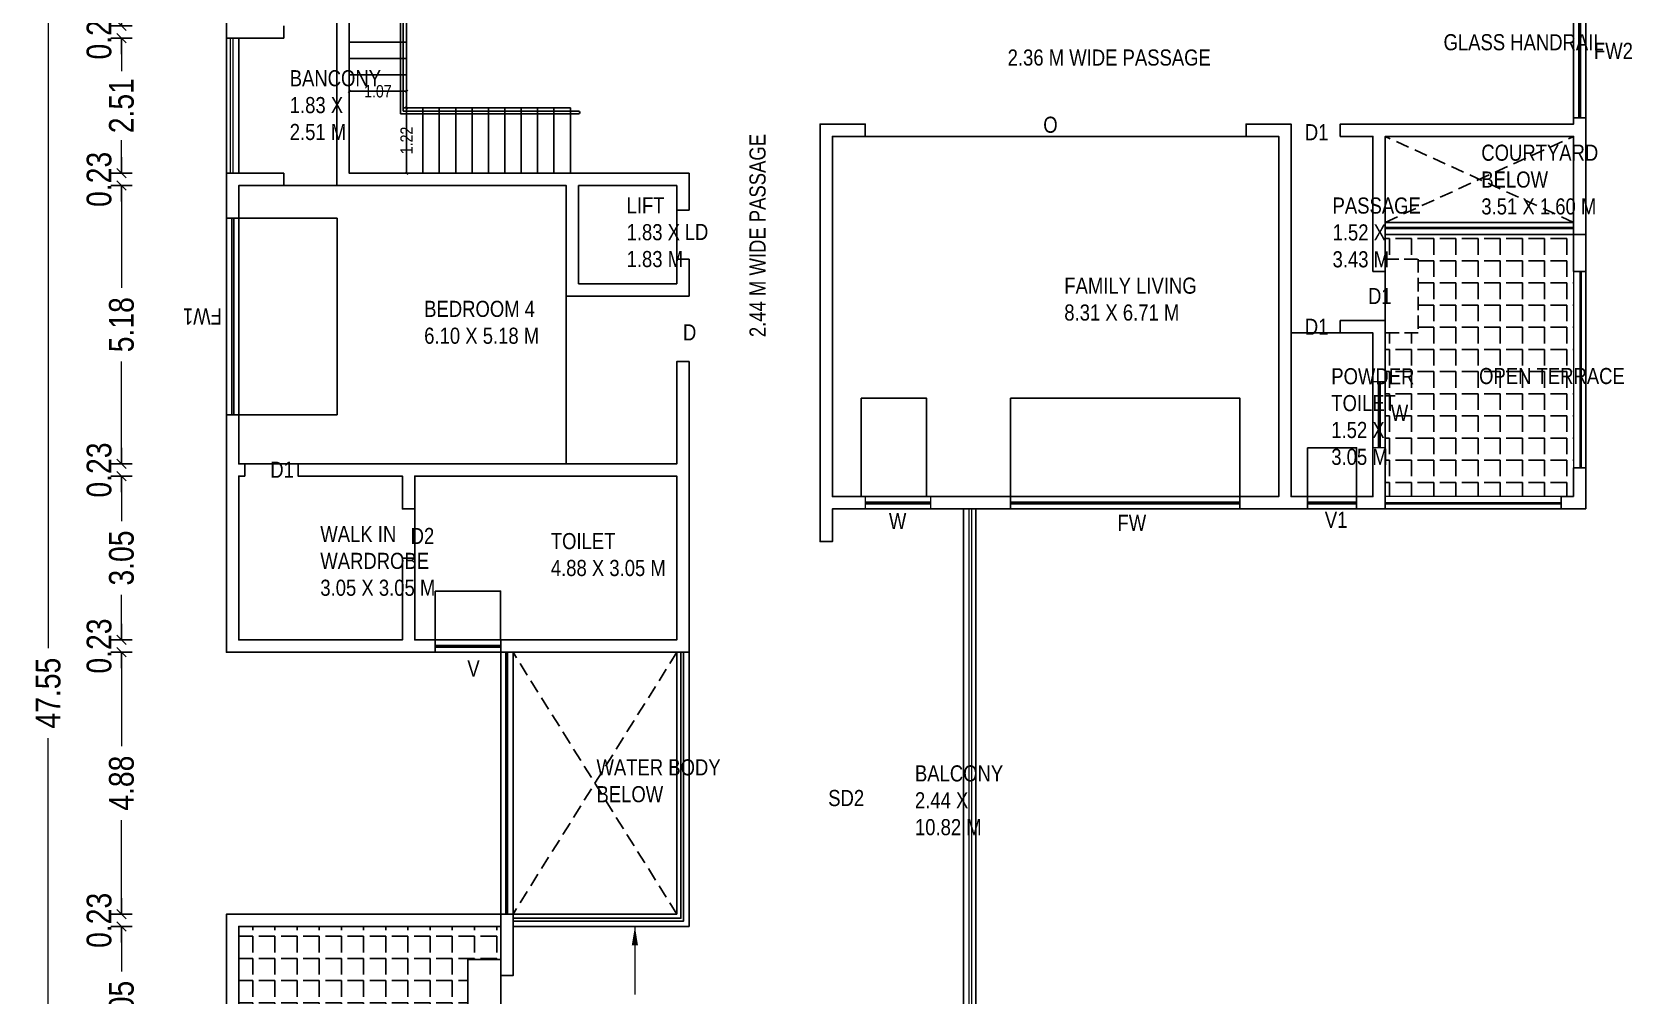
# Model space of a CAD drawing. Header units: metres. Extents: x 1185 to 1291, y 1063 to 1193.
# Drawn here: x 1237.58 to 1267.35, y 1085.32 to 1103.25 of the extents above; entities that cross this region are included whole.
import ezdxf

# ---------------------------------------------------------------- set-up
doc = ezdxf.new("R2010")
doc.units = ezdxf.units.M
doc.header["$MEASUREMENT"] = 0
for name, pattern in [('DASH', [0.35, 0.25, -0.1]), ('DASHED', [0.75, 0.5, -0.25]), ('HIDDEN', [0.375, 0.25, -0.125])]:
    doc.linetypes.add(name, pattern=pattern)
for name, color, linetype, lineweight in [('041 Window Elevation', 154, 'Continuous', 13), ('042 Elevation 2', 154, 'Continuous', 9), ('042 Window Glass', 8, 'Continuous', 25), ('081 Elevation 3', 150, 'Continuous', 20), ('11 Hatch 1', 251, 'Continuous', 0), ('111 Hatch 1', 8, 'Continuous', 5)]:
    doc.layers.add(name, color=color, linetype=linetype, lineweight=lineweight)
for name, color, linetype in [('BLK_1_FLR_1_BLT_UP_AREA', 2, 'Continuous'), ('BLK_1_FLR_1_BLT_UP_AREA_DEDUCT', 2, 'Continuous'), ('BLK_1_FLR_1_CARPET_AREA', 2, 'Continuous'), ('BLK_1_FLR_1_LIFT', 30, 'Continuous'), ('BLK_1_FLR_1_REGULAR_ROOM_1', 1, 'Continuous'), ('BLK_1_FLR_1_REGULAR_ROOM_4', 1, 'Continuous'), ('BLK_1_FLR_1_ROOF_AREA', 54, 'Continuous'), ('BLK_1_FLR_1_ROOM_1_LIGHT_VENTILATION_1', 1, 'Continuous'), ('BLK_1_FLR_1_ROOM_4_LIGHT_VENTILATION_1', 1, 'Continuous'), ('BLK_1_FLR_1_WC_BATH', 223, 'Continuous'), ('TOILET_VENTILATION', 6, 'Continuous')]:
    doc.layers.add(name, color=color, linetype=linetype)
doc.styles.add('Arial', font='swissc.ttf')
doc.styles.get("Standard").update_dxf_attribs({"font": 'swisscb.ttf'})
doc.dimstyles.new('FLOOR DIM BUILDING DIM', dxfattribs={"dimtxt": 0.23, "dimasz": 0.025, "dimexe": 0.075, "dimexo": 0.3, "dimgap": 0.09, "dimtad": 0, "dimzin": 3, "dimdsep": 46, "dimtxsty": 'Arial', "dimblk": 'JM1', "dimcen": -0.09, "dimse1": 1, "dimse2": 1, "dimclrd": 5, "dimclre": 250, "dimclrt": 3, "dimazin": 0, "dimtfac": 0.65, "dimtix": 1, "dimtofl": 0, "dimtmove": 0, "dimatfit": 2, "dimfxl": 0, "dimfrac": 1, "dimtolj": 1, "dimlwd": 18, "dimlwe": -1, "dimarcsym": 0})

# ---------------------------------------------------------------- blocks, each defined once
blk = doc.blocks.new('JM1')
at = {"color": 2}
for p, q in [((0, 2), (0, -2)), ((-0.884, -0.884), (0.884, 0.884)), ((-3, 0), (0, 0))]:
    blk.add_line(p, q, dxfattribs=at)
blk = doc.blocks.new('*D178')
at = {"color": 5, "lineweight": 18}
for p, q in [((1239.242, 1086.499), (1239.242, 1085.76)), ((1239.242, 1083.651), (1239.242, 1084.39))]:
    blk.add_line(p, q, dxfattribs=at)
at = {"layer": 'DEFPOINTS', "color": 0, "lineweight": -3}
for p in [(1239.242, 1086.599), (1241.422, 1086.599), (1241.422, 1083.551)]:
    blk.add_point(p, dxfattribs=at)
at = {"color": 5, "lineweight": 18, "xscale": 0.1, "yscale": 0.1, "zscale": 0.1}
for p, rotation in [((1239.242, 1086.599), 90), ((1239.242, 1083.551), 270)]:
    blk.add_blockref('JM1', p, dxfattribs=dict(at, rotation=rotation))
at = {"color": 3, "lineweight": -3, "insert": (1239.242, 1085.075), "char_height": 0.46, "attachment_point": 5, "rotation": 90, "style": 'Arial'}
blk.add_mtext('\\A1;3.05', dxfattribs=at)
blk = doc.blocks.new('*D179')
at = {"color": 5, "lineweight": 18}
for p, q in [((1239.242, 1086.927), (1239.242, 1087.027)), ((1239.242, 1086.499), (1239.242, 1086.399))]:
    blk.add_line(p, q, dxfattribs=at)
at = {"layer": 'DEFPOINTS', "color": 0, "lineweight": -3}
for p in [(1239.242, 1086.827), (1241.193, 1086.827), (1241.422, 1086.599)]:
    blk.add_point(p, dxfattribs=at)
at = {"color": 5, "lineweight": 18, "xscale": 0.1, "yscale": 0.1, "zscale": 0.1}
for p, rotation in [((1239.242, 1086.827), 270), ((1239.242, 1086.599), 90)]:
    blk.add_blockref('JM1', p, dxfattribs=dict(at, rotation=rotation))
at = {"color": 3, "lineweight": -3, "insert": (1238.826, 1086.713), "char_height": 0.46, "attachment_point": 5, "rotation": 90, "style": 'Arial'}
blk.add_mtext('\\A1;0.23', dxfattribs=at)
blk = doc.blocks.new('*D180')
at = {"color": 5, "lineweight": 18}
for p, q in [((1239.242, 1091.604), (1239.242, 1089.956)), ((1239.242, 1086.927), (1239.242, 1088.576))]:
    blk.add_line(p, q, dxfattribs=at)
at = {"layer": 'DEFPOINTS', "color": 0, "lineweight": -3}
for p in [(1239.242, 1091.704), (1241.193, 1091.704), (1241.193, 1086.827)]:
    blk.add_point(p, dxfattribs=at)
at = {"color": 5, "lineweight": 18, "xscale": 0.1, "yscale": 0.1, "zscale": 0.1}
for p, rotation in [((1239.242, 1091.704), 90), ((1239.242, 1086.827), 270)]:
    blk.add_blockref('JM1', p, dxfattribs=dict(at, rotation=rotation))
at = {"color": 3, "lineweight": -3, "insert": (1239.242, 1089.266), "char_height": 0.46, "attachment_point": 5, "rotation": 90, "style": 'Arial'}
blk.add_mtext('\\A1;4.88', dxfattribs=at)
blk = doc.blocks.new('*D181')
at = {"color": 5, "lineweight": 18}
for p, q in [((1239.242, 1092.033), (1239.242, 1092.133)), ((1239.242, 1091.604), (1239.242, 1091.504))]:
    blk.add_line(p, q, dxfattribs=at)
at = {"layer": 'DEFPOINTS', "color": 0, "lineweight": -3}
for p in [(1239.242, 1091.933), (1241.422, 1091.933), (1241.193, 1091.704)]:
    blk.add_point(p, dxfattribs=at)
at = {"color": 5, "lineweight": 18, "xscale": 0.1, "yscale": 0.1, "zscale": 0.1}
for p, rotation in [((1239.242, 1091.933), 270), ((1239.242, 1091.704), 90)]:
    blk.add_blockref('JM1', p, dxfattribs=dict(at, rotation=rotation))
at = {"color": 3, "lineweight": -3, "insert": (1238.826, 1091.819), "char_height": 0.46, "attachment_point": 5, "rotation": 90, "style": 'Arial'}
blk.add_mtext('\\A1;0.23', dxfattribs=at)
blk = doc.blocks.new('*D182')
at = {"color": 5, "lineweight": 18}
for p, q in [((1239.242, 1094.881), (1239.242, 1094.142)), ((1239.242, 1092.033), (1239.242, 1092.772))]:
    blk.add_line(p, q, dxfattribs=at)
at = {"layer": 'DEFPOINTS', "color": 0, "lineweight": -3}
for p in [(1239.242, 1094.981), (1241.422, 1094.981), (1241.422, 1091.933)]:
    blk.add_point(p, dxfattribs=at)
at = {"color": 5, "lineweight": 18, "xscale": 0.1, "yscale": 0.1, "zscale": 0.1}
for p, rotation in [((1239.242, 1094.981), 90), ((1239.242, 1091.933), 270)]:
    blk.add_blockref('JM1', p, dxfattribs=dict(at, rotation=rotation))
at = {"color": 3, "lineweight": -3, "insert": (1239.242, 1093.457), "char_height": 0.46, "attachment_point": 5, "rotation": 90, "style": 'Arial'}
blk.add_mtext('\\A1;3.05', dxfattribs=at)
blk = doc.blocks.new('*D183')
at = {"color": 5, "lineweight": 18}
for p, q in [((1239.242, 1095.309), (1239.242, 1095.409)), ((1239.242, 1094.881), (1239.242, 1094.781))]:
    blk.add_line(p, q, dxfattribs=at)
at = {"layer": 'DEFPOINTS', "color": 0, "lineweight": -3}
for p in [(1239.242, 1095.209), (1241.422, 1095.209), (1241.422, 1094.981)]:
    blk.add_point(p, dxfattribs=at)
at = {"color": 5, "lineweight": 18, "xscale": 0.1, "yscale": 0.1, "zscale": 0.1}
for p, rotation in [((1239.242, 1095.209), 270), ((1239.242, 1094.981), 90)]:
    blk.add_blockref('JM1', p, dxfattribs=dict(at, rotation=rotation))
at = {"color": 3, "lineweight": -3, "insert": (1238.826, 1095.095), "char_height": 0.46, "attachment_point": 5, "rotation": 90, "style": 'Arial'}
blk.add_mtext('\\A1;0.23', dxfattribs=at)
blk = doc.blocks.new('*D184')
at = {"color": 5, "lineweight": 18}
for p, q in [((1239.242, 1100.291), (1239.242, 1098.487)), ((1239.242, 1095.309), (1239.242, 1097.114))]:
    blk.add_line(p, q, dxfattribs=at)
at = {"layer": 'DEFPOINTS', "color": 0, "lineweight": -3}
for p in [(1239.242, 1100.391), (1241.422, 1100.391), (1241.422, 1095.209)]:
    blk.add_point(p, dxfattribs=at)
at = {"color": 5, "lineweight": 18, "xscale": 0.1, "yscale": 0.1, "zscale": 0.1}
for p, rotation in [((1239.242, 1100.391), 90), ((1239.242, 1095.209), 270)]:
    blk.add_blockref('JM1', p, dxfattribs=dict(at, rotation=rotation))
at = {"color": 3, "lineweight": -3, "insert": (1239.242, 1097.8), "char_height": 0.46, "attachment_point": 5, "rotation": 90, "style": 'Arial'}
blk.add_mtext('\\A1;5.18', dxfattribs=at)
blk = doc.blocks.new('*D185')
at = {"color": 5, "lineweight": 18}
for p, q in [((1239.242, 1100.72), (1239.242, 1100.82)), ((1239.242, 1100.291), (1239.242, 1100.191))]:
    blk.add_line(p, q, dxfattribs=at)
at = {"layer": 'DEFPOINTS', "color": 0, "lineweight": -3}
for p in [(1239.242, 1100.62), (1241.193, 1100.62), (1241.422, 1100.391)]:
    blk.add_point(p, dxfattribs=at)
at = {"color": 5, "lineweight": 18, "xscale": 0.1, "yscale": 0.1, "zscale": 0.1}
for p, rotation in [((1239.242, 1100.62), 270), ((1239.242, 1100.391), 90)]:
    blk.add_blockref('JM1', p, dxfattribs=dict(at, rotation=rotation))
at = {"color": 3, "lineweight": -3, "insert": (1238.826, 1100.505), "char_height": 0.46, "attachment_point": 5, "rotation": 90, "style": 'Arial'}
blk.add_mtext('\\A1;0.23', dxfattribs=at)
blk = doc.blocks.new('*D186')
at = {"color": 5, "lineweight": 18}
for p, q in [((1239.242, 1103.034), (1239.242, 1102.52)), ((1239.242, 1100.72), (1239.242, 1101.234))]:
    blk.add_line(p, q, dxfattribs=at)
at = {"layer": 'DEFPOINTS', "color": 0, "lineweight": -3}
for p in [(1239.242, 1103.134), (1241.193, 1103.134), (1241.193, 1100.62)]:
    blk.add_point(p, dxfattribs=at)
at = {"color": 5, "lineweight": 18, "xscale": 0.1, "yscale": 0.1, "zscale": 0.1}
for p, rotation in [((1239.242, 1103.134), 90), ((1239.242, 1100.62), 270)]:
    blk.add_blockref('JM1', p, dxfattribs=dict(at, rotation=rotation))
at = {"color": 3, "lineweight": -3, "insert": (1239.242, 1101.877), "char_height": 0.46, "attachment_point": 5, "rotation": 90, "style": 'Arial'}
blk.add_mtext('\\A1;2.51', dxfattribs=at)
blk = doc.blocks.new('*D187')
at = {"color": 5, "lineweight": 18}
for p, q in [((1239.242, 1103.463), (1239.242, 1103.563)), ((1239.242, 1103.034), (1239.242, 1102.934))]:
    blk.add_line(p, q, dxfattribs=at)
at = {"layer": 'DEFPOINTS', "color": 0, "lineweight": -3}
for p in [(1239.242, 1103.363), (1241.193, 1103.134), (1241.422, 1103.363)]:
    blk.add_point(p, dxfattribs=at)
at = {"color": 5, "lineweight": 18, "xscale": 0.1, "yscale": 0.1, "zscale": 0.1}
for p, rotation in [((1239.242, 1103.363), 270), ((1239.242, 1103.134), 90)]:
    blk.add_blockref('JM1', p, dxfattribs=dict(at, rotation=rotation))
at = {"color": 3, "lineweight": -3, "insert": (1238.826, 1103.249), "char_height": 0.46, "attachment_point": 5, "rotation": 90, "style": 'Arial'}
blk.add_mtext('\\A1;0.23', dxfattribs=at)
blk = doc.blocks.new('*D194')
at = {"color": 5, "lineweight": 18}
for p, q in [((1237.878, 1114.617), (1237.878, 1091.782)), ((1237.878, 1067.268), (1237.878, 1090.102))]:
    blk.add_line(p, q, dxfattribs=at)
at = {"layer": 'DEFPOINTS', "color": 0, "lineweight": -3}
for p in [(1241.193, 1114.717), (1237.878, 1067.168), (1241.193, 1067.168)]:
    blk.add_point(p, dxfattribs=at)
at = {"color": 5, "lineweight": 18, "xscale": 0.1, "yscale": 0.1, "zscale": 0.1}
for p, rotation in [((1237.878, 1114.717), 90), ((1237.878, 1067.168), 270)]:
    blk.add_blockref('JM1', p, dxfattribs=dict(at, rotation=rotation))
at = {"color": 3, "lineweight": -3, "insert": (1237.878, 1090.942), "char_height": 0.46, "attachment_point": 5, "rotation": 90, "style": 'Arial'}
blk.add_mtext('\\A1;47.55', dxfattribs=at)
blk = doc.blocks.new('hggkgk')
at = {"layer": '041 Window Elevation', "ltscale": 5}
for p, q in [((1389.792, 1087.91), (1388.572, 1087.91)), ((1388.572, 1087.91), (1388.572, 1087.681)), ((1389.792, 1087.681), (1389.792, 1087.91)), ((1389.792, 1087.681), (1388.572, 1087.681))]:
    blk.add_line(p, q, dxfattribs=at)
at = {"layer": '042 Window Glass', "ltscale": 5}
for p, q in [((1389.792, 1087.808), (1388.572, 1087.808)), ((1389.792, 1087.776), (1388.572, 1087.776))]:
    blk.add_line(p, q, dxfattribs=at)
blk = doc.blocks.new('*D221')
at = {"color": 5, "linetype": 'Continuous', "lineweight": 18}
for p, q in [((1244.546, 1101.814), (1244.546, 1101.567)), ((1244.546, 1100.645), (1244.546, 1100.891))]:
    blk.add_line(p, q, dxfattribs=at)
at = {"layer": 'DEFPOINTS', "color": 0, "lineweight": -3}
for p in [(1244.546, 1101.839), (1244.546, 1100.62), (1244.546, 1100.62)]:
    blk.add_point(p, dxfattribs=at)
at = {"color": 5, "lineweight": 18, "xscale": 0.025, "yscale": 0.025, "zscale": 0.025}
for p, rotation in [((1244.546, 1101.839), 90), ((1244.546, 1100.62), 270)]:
    blk.add_blockref('JM1', p, dxfattribs=dict(at, rotation=rotation))
at = {"color": 3, "lineweight": -3, "insert": (1244.546, 1101.229), "char_height": 0.23, "attachment_point": 5, "rotation": 90, "style": 'Arial'}
blk.add_mtext('\\A1;1.22', dxfattribs=at)
blk = doc.blocks.new('*D222')
at = {"color": 5, "linetype": 'Continuous', "lineweight": 18}
for p, q in [((1243.504, 1102.144), (1243.674, 1102.144)), ((1244.521, 1102.144), (1244.351, 1102.144))]:
    blk.add_line(p, q, dxfattribs=at)
at = {"layer": 'DEFPOINTS', "color": 0, "lineweight": -3}
for p in [(1243.479, 1102.144), (1243.479, 1102.144), (1244.546, 1102.144)]:
    blk.add_point(p, dxfattribs=at)
at = {"color": 5, "lineweight": 18, "xscale": 0.025, "yscale": 0.025, "zscale": 0.025, "rotation": 180}
blk.add_blockref('JM1', (1243.479, 1102.144), dxfattribs=at)
at = {"color": 5, "lineweight": 18, "xscale": 0.025, "yscale": 0.025, "zscale": 0.025}
blk.add_blockref('JM1', (1244.546, 1102.144), dxfattribs=at)
at = {"color": 3, "lineweight": -3, "insert": (1244.012, 1102.144), "char_height": 0.23, "attachment_point": 5, "style": 'Arial'}
blk.add_mtext('\\A1;1.07', dxfattribs=at)

msp = doc.modelspace()

# ---------------------------------------------------------------- hatches: boundary and pattern name
at = {"layer": '111 Hatch 1', "lineweight": -3}
h = msp.add_hatch(dxfattribs=at)
h.set_pattern_fill('ANGLE', color=256, scale=1.5, angle=180)
h.set_pattern_definition([(180, (-197.8274, 6.69022), (-1e-16, -0.4125), [0.3, -0.1125]), (270, (-197.8274, 6.69022), (0.4125, -1e-16), [0.3, -0.1125])])
h.paths.add_polyline_path([(1266.263, 1098.791), (1266.263, 1099.477), (1262.758, 1099.477), (1262.758, 1099.021), (1263.368, 1099.021), (1263.368, 1097.646), (1262.758, 1097.646), (1262.758, 1094.6), (1266.034, 1094.6), (1266.263, 1094.6), (1266.263, 1095.133)])
h.paths.add_polyline_path([(1263.195, 1096.522), (1265.812, 1096.522), (1265.812, 1097.15), (1263.195, 1097.15)], flags=24)
h = msp.add_hatch(dxfattribs=at)
h.set_pattern_fill('ANGLE', color=256, scale=1.5, angle=180)
h.set_pattern_definition([(180, (117989.0849, 4520.89067), (-1e-16, -0.4125), [0.3, -0.1125]), (270, (117989.0849, 4520.89067), (0.4125, -1e-16), [0.3, -0.1125])])
h.paths.add_polyline_path([(1246.298, 1083.551), (1246.298, 1084.235), (1245.688, 1084.235), (1245.688, 1085.985), (1246.298, 1085.985), (1246.298, 1086.599), (1241.422, 1086.599), (1241.422, 1083.551)])
h.paths.add_polyline_path([(1242.186, 1084.798), (1245.279, 1084.798), (1245.279, 1085.427), (1242.186, 1085.427)], flags=24)

# ---------------------------------------------------------------- linework, layer by layer
at = {"ltscale": 5}
for p, q in [((1243.479, 1100.62), (1243.479, 1105.801)), ((1241.193, 1103.134), (1241.193, 1104.777)), ((1244.432, 1104.696), (1244.432, 1102.144)), ((1244.482, 1104.646), (1244.482, 1102.144)), ((1244.546, 1101.839), (1244.546, 1104.582)), ((1242.26, 1103.134), (1241.193, 1103.134)), ((1242.26, 1103.134), (1242.26, 1103.363)), ((1243.25, 1100.62), (1243.25, 1103.363)), ((1243.479, 1103.058), (1244.546, 1103.058)), ((1243.479, 1102.753), (1244.546, 1102.753)), ((1243.479, 1102.448), (1244.546, 1102.448)), ((1243.479, 1102.144), (1244.546, 1102.144)), ((1244.432, 1102.144), (1244.432, 1101.725)), ((1244.482, 1102.144), (1244.482, 1101.775)), ((1244.432, 1101.725), (1247.746, 1101.725)), ((1244.482, 1101.775), (1247.746, 1101.775)), ((1244.546, 1101.839), (1247.594, 1101.839)), ((1244.546, 1101.839), (1244.546, 1100.62)), ((1244.851, 1101.839), (1244.851, 1100.62)), ((1245.155, 1101.839), (1245.155, 1100.62)), ((1245.46, 1101.839), (1245.46, 1100.62)), ((1245.765, 1101.839), (1245.765, 1100.62)), ((1246.07, 1101.839), (1246.07, 1100.62)), ((1246.375, 1101.839), (1246.375, 1100.62)), ((1246.679, 1101.839), (1246.679, 1100.62)), ((1246.984, 1101.839), (1246.984, 1100.62)), ((1247.289, 1101.839), (1247.289, 1100.62)), ((1247.594, 1101.839), (1247.594, 1100.62)), ((1266.263, 1101.648), (1266.491, 1101.648)), ((1266.263, 1101.534), (1266.263, 1101.648)), ((1266.491, 1101.648), (1266.491, 1098.791)), ((1252.242, 1101.534), (1252.242, 1093.762)), ((1252.242, 1101.534), (1253.08, 1101.534)), ((1252.471, 1101.305), (1252.471, 1094.6)), ((1252.471, 1101.305), (1253.08, 1101.305)), ((1253.08, 1101.305), (1253.08, 1101.534)), ((1260.167, 1101.534), (1261.005, 1101.534)), ((1260.167, 1101.305), (1260.167, 1101.534)), ((1260.167, 1101.305), (1260.776, 1101.305)), ((1260.776, 1094.6), (1260.776, 1101.305)), ((1261.005, 1094.6), (1261.005, 1101.534)), ((1262.758, 1101.534), (1261.919, 1101.534)), ((1261.919, 1101.305), (1261.919, 1101.534)), ((1262.758, 1101.534), (1266.263, 1101.534)), ((1262.758, 1101.305), (1266.263, 1101.305)), ((1262.758, 1101.305), (1262.758, 1098.791)), ((1266.263, 1101.305), (1266.263, 1098.791)), ((1241.193, 1099.781), (1241.193, 1100.62)), ((1241.193, 1100.62), (1242.26, 1100.62)), ((1242.26, 1100.62), (1242.26, 1100.391)), ((1243.25, 1100.62), (1243.25, 1100.391)), ((1243.25, 1100.62), (1243.25, 1100.391)), ((1243.479, 1100.62), (1247.746, 1100.62)), ((1249.804, 1100.62), (1247.746, 1100.62)), ((1249.804, 1100.62), (1249.804, 1099.934)), ((1241.422, 1099.781), (1241.422, 1100.391)), ((1242.26, 1100.391), (1241.422, 1100.391)), ((1243.25, 1100.391), (1247.518, 1100.391)), ((1247.518, 1100.391), (1247.518, 1098.334)), ((1247.746, 1100.391), (1247.746, 1098.562)), ((1249.575, 1100.391), (1247.746, 1100.391)), ((1249.575, 1100.391), (1249.575, 1099.934)), ((1249.575, 1099.934), (1249.804, 1099.934)), ((1249.575, 1099.934), (1249.804, 1099.934)), ((1241.422, 1099.781), (1241.193, 1099.781)), ((1249.575, 1099.019), (1249.575, 1098.562)), ((1249.575, 1099.019), (1249.804, 1099.019)), ((1249.575, 1099.019), (1249.804, 1099.019)), ((1249.804, 1099.019), (1249.804, 1098.334)), ((1266.263, 1098.791), (1266.491, 1098.791)), ((1249.804, 1098.334), (1247.518, 1098.334)), ((1249.575, 1098.562), (1247.746, 1098.562)), ((1262.758, 1097.876), (1261.919, 1097.876)), ((1261.919, 1097.876), (1261.919, 1097.648)), ((1262.758, 1097.876), (1262.758, 1094.371)), ((1262.529, 1097.648), (1261.919, 1097.648)), ((1262.529, 1094.6), (1262.529, 1097.648)), ((1249.575, 1097.114), (1249.575, 1095.209)), ((1249.804, 1097.114), (1249.575, 1097.114)), ((1249.804, 1097.114), (1249.804, 1095.209)), ((1241.193, 1095.209), (1241.193, 1096.124)), ((1241.422, 1096.124), (1241.193, 1096.124)), ((1241.422, 1095.209), (1241.422, 1096.124)), ((1241.193, 1091.704), (1241.193, 1095.209)), ((1241.422, 1095.209), (1241.536, 1095.209)), ((1241.536, 1094.981), (1241.536, 1095.209)), ((1242.527, 1095.209), (1249.575, 1095.209)), ((1242.527, 1094.981), (1242.527, 1095.209)), ((1249.804, 1095.209), (1249.804, 1091.704)), ((1266.263, 1095.133), (1266.491, 1095.133)), ((1266.263, 1095.133), (1266.263, 1094.6)), ((1266.491, 1095.133), (1266.491, 1094.371)), ((1241.422, 1091.933), (1241.422, 1094.981)), ((1241.536, 1094.981), (1241.422, 1094.981)), ((1244.47, 1094.981), (1242.527, 1094.981)), ((1244.47, 1094.371), (1244.47, 1094.981)), ((1244.698, 1094.371), (1244.698, 1094.981)), ((1244.698, 1094.981), (1249.575, 1094.981)), ((1249.575, 1094.981), (1249.575, 1091.933)), ((1253.08, 1094.6), (1252.471, 1094.6)), ((1260.776, 1094.6), (1254.299, 1094.6)), ((1255.785, 1094.6), (1255.785, 1094.371)), ((1260.052, 1094.6), (1260.052, 1094.371)), ((1261.31, 1094.6), (1261.005, 1094.6)), ((1261.31, 1094.6), (1261.31, 1094.371)), ((1262.529, 1094.6), (1262.224, 1094.6)), ((1262.224, 1094.6), (1262.224, 1094.371)), ((1266.034, 1094.6), (1266.034, 1094.371)), ((1266.034, 1094.6), (1266.263, 1094.6)), ((1244.47, 1094.371), (1244.698, 1094.371)), ((1253.08, 1094.371), (1252.471, 1094.371)), ((1252.471, 1094.371), (1252.471, 1093.762)), ((1261.005, 1094.371), (1254.299, 1094.371)), ((1261.31, 1094.371), (1261.005, 1094.371)), ((1262.758, 1094.371), (1262.224, 1094.371)), ((1266.034, 1094.371), (1266.491, 1094.371)), ((1252.471, 1093.762), (1252.242, 1093.762)), ((1244.47, 1091.933), (1244.47, 1093.457)), ((1244.47, 1093.457), (1244.698, 1093.457)), ((1244.698, 1091.933), (1244.698, 1093.457)), ((1244.47, 1091.933), (1241.422, 1091.933)), ((1245.079, 1091.933), (1244.698, 1091.933)), ((1245.079, 1091.933), (1245.079, 1091.704)), ((1249.575, 1091.933), (1246.298, 1091.933)), ((1246.298, 1091.933), (1246.298, 1091.704)), ((1245.079, 1091.704), (1241.193, 1091.704)), ((1249.804, 1091.704), (1246.298, 1091.704)), ((1241.193, 1086.827), (1241.193, 1083.322)), ((1246.527, 1085.685), (1246.298, 1085.685))]:
    msp.add_line(p, q, dxfattribs=at)
for points in [[(1261.919, 1101.305), (1262.529, 1101.305), (1262.529, 1098.791), (1262.758, 1098.791)], [(1246.527, 1086.827), (1246.298, 1086.827), (1246.298, 1086.827), (1241.193, 1086.827)], [(1246.298, 1085.685), (1246.298, 1086.827), (1246.527, 1086.827), (1246.527, 1085.685)], [(1246.298, 1086.599), (1241.422, 1086.599), (1241.422, 1083.551), (1246.298, 1083.551)]]:
    msp.add_lwpolyline(points, dxfattribs=at)
at = {"linetype": 'DASH', "lineweight": -3}
msp.add_lwpolyline([(1262.758, 1099.021), (1263.368, 1099.021), (1263.368, 1097.646), (1262.758, 1097.646)], dxfattribs=at)
at = {"ltscale": 5}
msp.add_arc((1247.746, 1101.75), 0.0254, 270, 90, dxfattribs=at)
at = {"layer": '041 Window Elevation', "ltscale": 5}
for p, q in [((1266.263, 1101.648), (1266.263, 1104.087)), ((1266.491, 1101.648), (1266.491, 1104.087)), ((1260.052, 1094.6), (1255.785, 1094.6)), ((1262.224, 1094.6), (1261.31, 1094.6)), ((1260.052, 1094.371), (1255.785, 1094.371)), ((1262.224, 1094.371), (1261.31, 1094.371)), ((1246.298, 1091.933), (1245.079, 1091.933)), ((1246.298, 1091.704), (1245.079, 1091.704)), ((1246.298, 1086.827), (1246.298, 1091.704)), ((1246.527, 1086.827), (1246.527, 1091.704))]:
    msp.add_line(p, q, dxfattribs=at)
at = {"layer": '042 Elevation 2', "ltscale": 30}
for p, q in [((1241.193, 1100.62), (1241.193, 1103.134)), ((1241.422, 1100.62), (1241.422, 1103.134)), ((1266.263, 1098.791), (1266.263, 1095.133)), ((1266.491, 1098.791), (1266.491, 1095.133)), ((1262.758, 1094.6), (1262.758, 1094.371)), ((1266.034, 1094.6), (1262.758, 1094.6)), ((1266.034, 1094.371), (1262.758, 1094.371))]:
    msp.add_line(p, q, dxfattribs=at)
at = {"layer": '042 Elevation 2', "ltscale": 5}
for p, q in [((1254.909, 1094.371), (1254.909, 1083.551)), ((1255.138, 1094.371), (1255.138, 1083.551))]:
    msp.add_line(p, q, dxfattribs=at)
for points in [[(1241.193, 1096.124), (1241.193, 1099.781)], [(1241.422, 1096.124), (1241.422, 1099.781)]]:
    msp.add_lwpolyline(points, dxfattribs=at)
at = {"layer": '042 Window Glass', "ltscale": 5}
for p, q in [((1266.358, 1101.648), (1266.358, 1104.087)), ((1266.39, 1101.648), (1266.39, 1104.087)), ((1260.052, 1094.498), (1255.785, 1094.498)), ((1260.052, 1094.466), (1255.785, 1094.466)), ((1246.393, 1086.827), (1246.393, 1091.704)), ((1246.425, 1086.827), (1246.425, 1091.704))]:
    msp.add_line(p, q, dxfattribs=at)
at = {"layer": '042 Window Glass', "linetype": 'DASHED', "ltscale": 8}
for p, q in [((1262.224, 1094.498), (1261.31, 1094.498)), ((1262.224, 1094.466), (1261.31, 1094.466)), ((1246.298, 1091.831), (1245.079, 1091.831)), ((1246.298, 1091.799), (1245.079, 1091.799))]:
    msp.add_line(p, q, dxfattribs=at)
at = {"layer": '042 Window Glass', "ltscale": 5}
for points in [[(1241.295, 1096.124), (1241.295, 1099.781)], [(1241.333, 1096.124), (1241.333, 1099.781)], [(1249.702, 1091.704), (1249.702, 1086.7), (1246.527, 1086.7)], [(1249.651, 1091.704), (1249.651, 1086.751), (1246.527, 1086.751)], [(1246.298, 1085.985), (1246.298, 1085.985), (1246.298, 1085.985), (1245.688, 1085.985), (1245.688, 1084.465), (1245.688, 1084.235), (1246.298, 1084.235)]]:
    msp.add_lwpolyline(points, dxfattribs=at)
at = {"layer": '081 Elevation 3', "linetype": 'DASHED', "ltscale": 30}
for p, q in [((1262.758, 1099.705), (1266.263, 1099.705)), ((1262.758, 1099.477), (1266.263, 1099.477))]:
    msp.add_line(p, q, dxfattribs=at)
for points in [[(1249.575, 1091.704), (1249.575, 1086.827), (1246.298, 1086.827)], [(1249.804, 1091.704), (1249.804, 1086.599), (1246.527, 1086.599)]]:
    msp.add_lwpolyline(points, dxfattribs=at)
at = {"layer": '11 Hatch 1', "ltscale": 30}
for p, q in [((1241.269, 1100.62), (1241.269, 1103.134)), ((1241.32, 1100.62), (1241.32, 1103.134)), ((1255.011, 1094.371), (1255.011, 1083.551)), ((1255.061, 1094.371), (1255.061, 1083.551))]:
    msp.add_line(p, q, dxfattribs=at)
at = {"layer": '111 Hatch 1', "linetype": 'HIDDEN', "lineweight": -3}
for p, q in [((1266.263, 1099.705), (1262.758, 1101.305)), ((1262.758, 1099.705), (1266.263, 1101.305)), ((1249.575, 1086.827), (1246.527, 1091.704)), ((1249.575, 1091.704), (1246.527, 1086.827))]:
    msp.add_line(p, q, dxfattribs=at)
at = {"layer": '111 Hatch 1', "ltscale": 30}
for p, q in [((1262.758, 1099.616), (1266.263, 1099.616)), ((1262.758, 1099.591), (1266.263, 1099.591)), ((1266.377, 1098.791), (1266.377, 1095.133)), ((1266.403, 1098.791), (1266.403, 1095.133)), ((1266.034, 1094.486), (1262.758, 1094.486)), ((1266.034, 1094.46), (1262.758, 1094.46))]:
    msp.add_line(p, q, dxfattribs=at)
at = {"layer": 'BLK_1_FLR_1_BLT_UP_AREA', "color": 2, "ltscale": 1.5}
msp.add_lwpolyline([(1266.491, 1067.168), (1266.491, 1076.921), (1261.081, 1076.921), (1261.081, 1083.551), (1255.138, 1083.551), (1255.138, 1094.371), (1262.758, 1094.371), (1262.758, 1099.477), (1266.491, 1099.477), (1266.491, 1114.717), (1261.157, 1114.717), (1261.157, 1112.659), (1249.804, 1112.659), (1249.804, 1114.717), (1241.193, 1114.717), (1241.193, 1091.704), (1246.298, 1091.704), (1246.298, 1078.445), (1241.193, 1078.445), (1241.193, 1067.168)], close=True, dxfattribs=at)
at = {"layer": 'BLK_1_FLR_1_BLT_UP_AREA_DEDUCT', "color": 2, "lineweight": -3}
for points in [[(1266.263, 1099.705), (1262.758, 1099.705), (1262.758, 1101.305), (1266.263, 1101.305)], [(1249.575, 1086.827), (1246.527, 1086.827), (1246.527, 1091.704), (1249.575, 1091.704)]]:
    msp.add_lwpolyline(points, close=True, dxfattribs=at)
at = {"layer": 'BLK_1_FLR_1_CARPET_AREA', "color": 2, "lineweight": -3}
for points in [[(1243.25, 1105.801), (1243.25, 1100.391), (1247.518, 1100.391), (1247.518, 1098.334), (1249.804, 1098.334), (1249.804, 1099.019), (1249.575, 1099.019), (1249.575, 1098.562), (1247.746, 1098.562), (1247.746, 1100.391), (1249.575, 1100.391), (1249.575, 1099.934), (1249.804, 1099.934), (1249.804, 1100.62), (1243.479, 1100.62), (1243.479, 1105.801)], [(1266.263, 1104.201), (1266.263, 1101.534), (1261.919, 1101.534), (1261.919, 1101.305), (1262.529, 1101.305), (1262.529, 1098.791), (1262.758, 1098.791), (1262.758, 1097.876), (1261.919, 1097.876), (1261.919, 1097.648), (1262.529, 1097.648), (1262.529, 1094.6), (1261.005, 1094.6), (1261.005, 1101.534), (1260.167, 1101.534), (1260.167, 1101.305), (1260.776, 1101.305), (1260.776, 1094.6), (1252.471, 1094.6), (1252.471, 1101.305), (1253.08, 1101.305), (1253.08, 1101.534), (1252.242, 1101.534), (1252.242, 1093.762), (1252.471, 1093.762), (1252.471, 1094.371), (1254.909, 1094.371), (1254.909, 1083.551)], [(1246.298, 1084.465), (1246.298, 1085.685), (1246.527, 1085.685), (1246.527, 1086.599), (1249.804, 1086.599), (1249.804, 1097.114), (1249.575, 1097.114), (1249.575, 1095.209), (1242.527, 1095.209), (1242.527, 1094.981), (1244.47, 1094.981), (1244.47, 1094.371), (1244.698, 1094.371), (1244.698, 1094.981), (1249.575, 1094.981), (1249.575, 1091.933), (1244.698, 1091.933), (1244.698, 1093.457), (1244.47, 1093.457), (1244.47, 1091.933), (1241.422, 1091.933), (1241.422, 1094.981), (1241.536, 1094.981), (1241.536, 1095.209), (1241.422, 1095.209), (1241.422, 1100.391), (1242.26, 1100.391), (1242.26, 1100.62), (1241.422, 1100.62), (1241.422, 1103.134), (1242.26, 1103.134), (1242.26, 1103.363)]]:
    msp.add_lwpolyline(points, dxfattribs=at)
at = {"layer": 'BLK_1_FLR_1_LIFT', "lineweight": -3}
msp.add_lwpolyline([(1247.746, 1098.562), (1249.575, 1098.562), (1249.575, 1100.391), (1247.746, 1100.391)], close=True, dxfattribs=at)
at = {"layer": 'BLK_1_FLR_1_REGULAR_ROOM_1', "color": 1, "lineweight": -3}
msp.add_lwpolyline([(1260.776, 1094.6), (1252.471, 1094.6), (1252.471, 1101.305), (1260.776, 1101.305)], close=True, dxfattribs=at)
at = {"layer": 'BLK_1_FLR_1_REGULAR_ROOM_4', "color": 1, "lineweight": -3}
msp.add_lwpolyline([(1247.518, 1095.209), (1241.422, 1095.209), (1241.422, 1100.391), (1247.518, 1100.391)], close=True, dxfattribs=at)
at = {"layer": 'BLK_1_FLR_1_ROOF_AREA', "lineweight": -3}
for points in [[(1266.491, 1094.371), (1262.758, 1094.371), (1262.758, 1099.477), (1266.491, 1099.477)], [(1246.298, 1083.322), (1241.193, 1083.322), (1241.193, 1086.827), (1246.298, 1086.827)]]:
    msp.add_lwpolyline(points, close=True, dxfattribs=at)
at = {"layer": 'BLK_1_FLR_1_ROOM_1_LIGHT_VENTILATION_1', "color": 1, "ltscale": 1.5}
for points in [[(1253.004, 1096.43), (1254.224, 1096.43), (1254.224, 1094.6), (1253.004, 1094.6)], [(1255.785, 1096.43), (1260.052, 1096.43), (1260.052, 1094.6), (1255.785, 1094.6)]]:
    msp.add_lwpolyline(points, close=True, dxfattribs=at)
at = {"layer": 'BLK_1_FLR_1_ROOM_4_LIGHT_VENTILATION_1', "color": 1, "ltscale": 1.5}
msp.add_lwpolyline([(1241.422, 1096.124), (1241.422, 1099.781), (1243.252, 1099.781), (1243.252, 1096.124)], close=True, dxfattribs=at)
at = {"layer": 'BLK_1_FLR_1_WC_BATH', "lineweight": -3}
for points in [[(1262.529, 1094.6), (1261.005, 1094.6), (1261.005, 1097.648), (1262.529, 1097.648)], [(1249.575, 1091.933), (1244.698, 1091.933), (1244.698, 1094.981), (1249.575, 1094.981)]]:
    msp.add_lwpolyline(points, close=True, dxfattribs=at)
at = {"layer": 'TOILET_VENTILATION', "ltscale": 1.5}
for points in [[(1261.31, 1095.51), (1262.224, 1095.51), (1262.224, 1094.6), (1261.31, 1094.6)], [(1245.079, 1092.843), (1246.297, 1092.843), (1246.297, 1091.933), (1245.079, 1091.933)]]:
    msp.add_lwpolyline(points, close=True, dxfattribs=at)

# ---------------------------------------------------------------- block references
at = {"lineweight": -3, "rotation": 90}
msp.add_blockref('hggkgk', (2350.439, -293.058), dxfattribs=at)
at = {"lineweight": -3}
msp.add_blockref('hggkgk', (-135.492, 6.69), dxfattribs=at)

# ---------------------------------------------------------------- texts
at = {"char_height": 0.3, "attachment_point": 1}
for s, insert in [('\\A1;{\\fSwis721 Cn BT|b0|i0|c0|p34;GLASS HANDRAIL}', (1263.842, 1103.208)), ('{\\fSwis721 Cn BT|b0|i0|c0|p34;2.36 M WIDE PASSAGE}', (1255.731, 1102.923)), ('\\A1;{\\fSwis721 Cn BT|b0|i0|c0|p34;FW2}', (1266.641, 1103.047)), ('\\A1;{\\fSwis721 Cn BT|b0|i0|c0|p34;BANCONY\\P1.83 X \\P2.51 M}', (1242.372, 1102.538)), ('\\A1;{\\fSwis721 Cn BT|b0|i0|c0|p34;D1}', (1261.261, 1101.533)), ('\\A1;{\\fSwis721 Cn BT|b0|i0|c0|p34;COURTYARD\\PBELOW\\P3.51 X 1.60 M}', (1264.545, 1101.152)), ('\\A1;{\\fSwis721 Cn BT|b0|i0|c0|p34;LIFT\\P1.83 X \\P1.83 M}', (1248.64, 1100.172)), ('\\A1;{\\fSwis721 Cn BT|b0|i0|c0|p34;\\PPASSAGE \\P1.52 X \\P3.43 M}', (1261.777, 1100.668)), ('\\A1;{\\fSwis721 Cn BT|b0|i0|c0|p34;LD}', (1249.721, 1099.677)), ('\\A1;{\\fSwis721 Cn BT|b0|i0|c0|p34;FAMILY LIVING\\P8.31 X 6.71 M}', (1256.785, 1098.677)), ('\\A1;{\\fSwis721 Cn BT|b0|i0|c0|p34;D1}', (1262.437, 1098.484)), ('\\A1;{\\fSwis721 Cn BT|b0|i0|c0|p34;BEDROOM 4\\P6.10 X 5.18 M}', (1244.874, 1098.245)), ('\\A1;{\\fSwis721 Cn BT|b0|i0|c0|p34;D}', (1249.689, 1097.807)), ('\\A1;{\\fSwis721 Cn BT|b0|i0|c0|p34;D1}', (1261.261, 1097.912)), ('\\A1;{\\fSwis721 Cn BT|b0|i0|c0|p34;POWDER \\PTOILET\\P1.52 X \\P3.05 M}', (1261.753, 1096.991)), ('\\A1;{\\fSwis721 Cn BT|b0|i0|c0|p34;OPEN TERRACE}', (1264.504, 1096.995)), ('\\A1;{\\fSwis721 Cn BT|b0|i0|c0|p34;W}', (1262.861, 1096.31)), ('\\A1;{\\fSwis721 Cn BT|b0|i0|c0|p34;D1}', (1242.01, 1095.251)), ('\\A1;{\\fSwis721 Cn BT|b0|i0|c0|p34;W}', (1253.522, 1094.298)), ('\\A1;{\\fSwis721 Cn BT|b0|i0|c0|p34;FW}', (1257.775, 1094.263)), ('\\A1;{\\fSwis721 Cn BT|b0|i0|c0|p34;V1}', (1261.633, 1094.318)), ('\\A1;{\\fSwis721 Cn BT|b0|i0|c0|p34;WALK IN \\PWARDROBE\\P3.05 X 3.05 M}', (1242.941, 1094.054)), ('\\A1;{\\fSwis721 Cn BT|b0|i0|c0|p34;D2}', (1244.622, 1094.018)), ('\\A1;{\\fSwis721 Cn BT|b0|i0|c0|p34;TOILET\\P4.88 X 3.05 M}', (1247.23, 1093.922)), ('\\A1;{\\fSwis721 Cn BT|b0|i0|c0|p34;V}', (1245.677, 1091.55)), ('\\A1;{\\fSwis721 Cn BT|b0|i0|c0|p34;WATER BODY\\PBELOW}', (1248.08, 1089.711)), ('\\A1;{\\fSwis721 Cn BT|b0|i0|c0|p34;BALCONY\\P2.44 X \\P10.82 M}', (1254.006, 1089.598)), ('\\A1;{\\fSwis721 Cn BT|b0|i0|c0|p34;SD2}', (1252.392, 1089.14))]:
    msp.add_mtext(s, dxfattribs=dict(at, insert=insert))
for s, insert, rotation in [('\\A1;{\\fSwis721 Cn BT|b0|i0|c0|p34;O}', (1256.661, 1101.373), 180), ('{\\fSwis721 Cn BT|b0|i0|c0|p34;2.44 M WIDE PASSAGE}', (1250.927, 1097.569), 90), ('\\A1;{\\fSwis721 Cn BT|b0|i0|c0|p34;FW1}', (1241.11, 1097.802), 180)]:
    msp.add_mtext(s, dxfattribs=dict(at, insert=insert, rotation=rotation))

# ---------------------------------------------------------------- dimensions: what is measured, and where the dimension line sits
at = {"color": 3, "lineweight": -3}
for base, p1, p2, override, picture, middle in [((1237.878, 1067.168), (1241.193, 1114.717), (1241.193, 1067.168), {"dimscale": 2, "dimasz": 0.05, "dimpost": '\\X', "dimtmove": 1}, '*D194', (1237.878, 1090.942)), ((1239.242, 1103.363), (1241.193, 1103.134), (1241.422, 1103.363), {"dimscale": 2, "dimasz": 0.05, "dimtad": 1, "dimpost": '\\X'}, '*D187', (1238.826, 1103.249)), ((1239.242, 1103.134), (1241.193, 1100.62), (1241.193, 1103.134), {"dimscale": 2, "dimasz": 0.05, "dimpost": '\\X', "dimtmove": 1}, '*D186', (1239.242, 1101.877)), ((1239.242, 1100.62), (1241.422, 1100.391), (1241.193, 1100.62), {"dimscale": 2, "dimasz": 0.05, "dimtad": 1, "dimpost": '\\X'}, '*D185', (1238.826, 1100.505)), ((1239.242, 1100.391), (1241.422, 1095.209), (1241.422, 1100.391), {"dimscale": 2, "dimasz": 0.05, "dimpost": '\\X', "dimtmove": 1}, '*D184', (1239.242, 1097.8)), ((1239.242, 1095.209), (1241.422, 1094.981), (1241.422, 1095.209), {"dimscale": 2, "dimasz": 0.05, "dimtad": 1, "dimpost": '\\X'}, '*D183', (1238.826, 1095.095)), ((1239.242, 1094.981), (1241.422, 1091.933), (1241.422, 1094.981), {"dimscale": 2, "dimasz": 0.05, "dimpost": '\\X', "dimtmove": 1}, '*D182', (1239.242, 1093.457)), ((1239.242, 1091.933), (1241.193, 1091.704), (1241.422, 1091.933), {"dimscale": 2, "dimasz": 0.05, "dimtad": 1, "dimpost": '\\X'}, '*D181', (1238.826, 1091.819)), ((1239.242, 1091.704), (1241.193, 1086.827), (1241.193, 1091.704), {"dimscale": 2, "dimasz": 0.05, "dimpost": '\\X', "dimtmove": 1}, '*D180', (1239.242, 1089.266)), ((1239.242, 1086.827), (1241.422, 1086.599), (1241.193, 1086.827), {"dimscale": 2, "dimasz": 0.05, "dimtad": 1, "dimpost": '\\X'}, '*D179', (1238.826, 1086.713)), ((1239.242, 1086.599), (1241.422, 1083.551), (1241.422, 1086.599), {"dimscale": 2, "dimasz": 0.05, "dimpost": '\\X', "dimtmove": 1}, '*D178', (1239.242, 1085.075))]:
    dim = msp.add_linear_dim(base=base, p1=p1, p2=p2, angle=270, dimstyle='FLOOR DIM BUILDING DIM', override=override, dxfattribs=at)
    dim.commit()
    dim.dimension.update_dxf_attribs({"geometry": picture, "text_midpoint": middle})
at = {"lineweight": -3}
dim = msp.add_linear_dim(base=(1243.479, 1102.144), p1=(1244.546, 1102.144), p2=(1243.479, 1102.144), dimstyle='FLOOR DIM BUILDING DIM', override={"dimpost": '\\X', "dimtfillclr": 256}, dxfattribs=at)
dim.commit()
dim.dimension.update_dxf_attribs({"geometry": '*D222', "text_midpoint": (1244.012, 1102.144)})
dim = msp.add_linear_dim(base=(1244.546, 1100.62), p1=(1244.546, 1101.839), p2=(1244.546, 1100.62), angle=90, dimstyle='FLOOR DIM BUILDING DIM', override={"dimpost": '\\X', "dimtfillclr": 256}, dxfattribs=at)
dim.commit()
dim.dimension.update_dxf_attribs({"geometry": '*D221', "text_midpoint": (1244.546, 1101.229)})

# ---------------------------------------------------------------- leaders
at = {"color": 1, "lineweight": -3}
msp.add_leader([(1248.795, 1086.599), (1248.795, 1085.331)], dimstyle='FLOOR DIM BUILDING DIM', override={"dimasz": 0.35, "dimgap": 0.09, "dimtad": 0, "dimclrd": 256}, dxfattribs=at)

doc.saveas('drawing.dxf')
